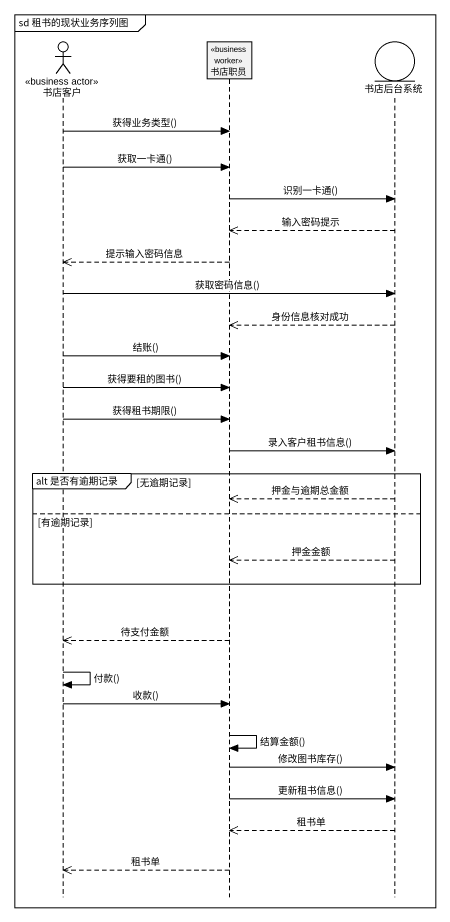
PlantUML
@startuml
mainframe sd 租书的现状业务序列图
hide footbox
actor 书店客户 <<business actor>>
participant 书店职员 <<business worker>>
entity 书店后台系统

书店客户 -> 书店职员 : 获得业务类型()
书店客户 -> 书店职员 : 获取一卡通()
书店职员 -> 书店后台系统 : 识别一卡通()
书店后台系统 -->> 书店职员 : 输入密码提示
书店职员 -->> 书店客户 : 提示输入密码信息
书店客户 -> 书店后台系统 : 获取密码信息()
书店后台系统 -->> 书店职员 : 身份信息核对成功
书店客户 -> 书店职员 : 结账()
书店客户 -> 书店职员 : 获得要租的图书()
书店客户 -> 书店职员 : 获得租书期限()
书店职员 -> 书店后台系统 : 录入客户租书信息()
group alt 是否有逾期记录 [无逾期记录]
  书店后台系统 -->> 书店职员 : 押金与逾期总金额
else 有逾期记录
  书店后台系统 -->> 书店职员 : 押金金额
end
书店职员 -->> 书店客户 : 待支付金额
书店客户 -> 书店客户 : 付款()
书店客户 -> 书店职员 : 收款()
书店职员 -> 书店职员 : 结算金额()
书店职员 -> 书店后台系统 : 修改图书库存()
书店职员 -> 书店后台系统 : 更新租书信息()
书店后台系统 -->> 书店职员 : 租书单
书店职员 -->> 书店客户 : 租书单
@enduml
